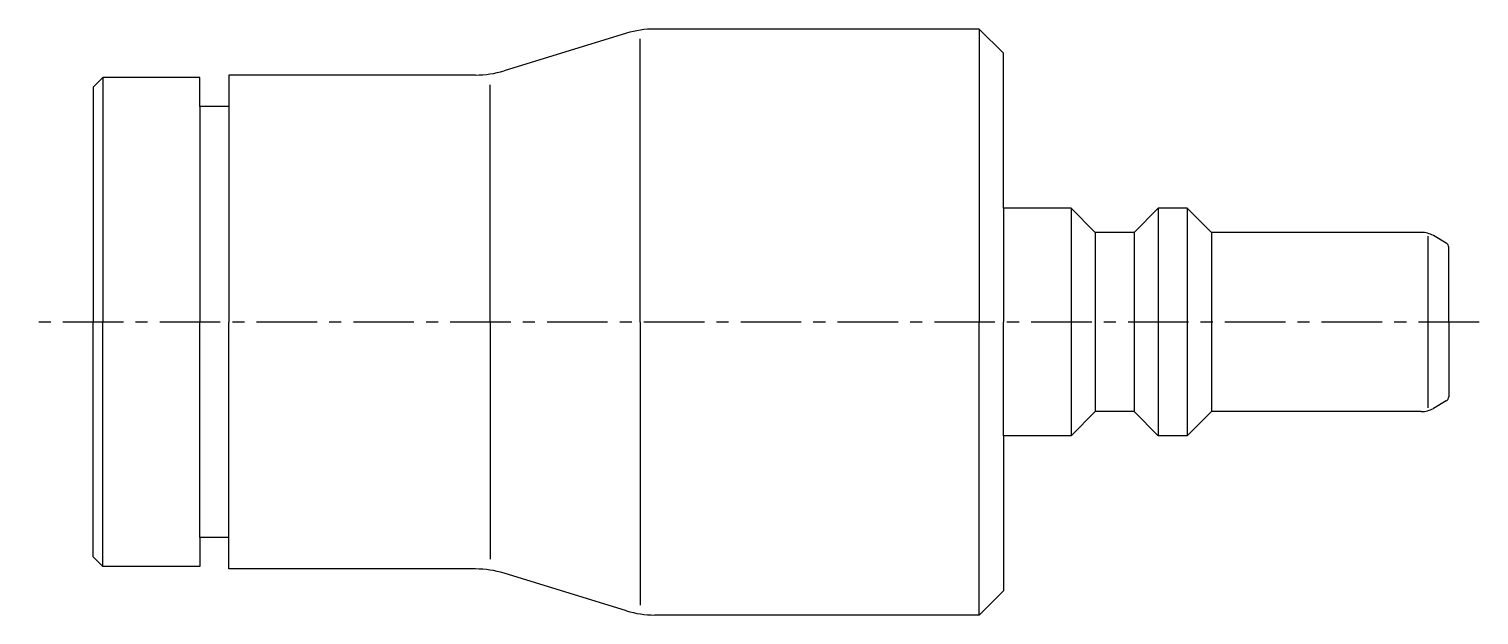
# Model space of a CAD drawing. Extents: x 10.6 to 40.6, y 191.4 to 236.4.
# Drawn here: x 10.63 to 40.58, y 224.27 to 236.37 of the extents above; entities outside this region: 2.
import ezdxf

# ---------------------------------------------------------------- set-up
doc = ezdxf.new("R2010")
doc.units = 0
doc.linetypes.add('CENTER', pattern=[2, 1.25, -0.25, 0.25, -0.25])
doc.layers.get('0').update_dxf_attribs({"linetype": 'CONTINUOUS'})
doc.layers.add('CENTER', color=1, linetype='CENTER')

msp = doc.modelspace()

# ---------------------------------------------------------------- linework, layer by layer
at = {"color": 7, "linetype": 'CONTINUOUS'}
for p, q in [((30.256, 236.365), (30.256, 230.315)), ((22.97, 236.277), (20.442, 235.503)), ((23.256, 230.315), (23.256, 236.165)), ((12.156, 235.365), (12.156, 230.315)), ((20.156, 230.315), (20.156, 235.215)), ((14.156, 234.765), (14.156, 230.315)), ((14.756, 234.765), (14.756, 230.315)), ((30.756, 232.665), (30.756, 230.315)), ((32.156, 232.665), (32.156, 227.965)), ((33.956, 232.665), (33.956, 227.965)), ((34.556, 232.665), (34.556, 227.965)), ((32.656, 232.165), (32.656, 228.465)), ((33.456, 232.165), (33.456, 228.465)), ((35.056, 232.165), (35.056, 228.465)), ((39.523, 232.091), (39.523, 228.544)), ((39.906, 231.944), (39.639, 232.098)), ((39.956, 230.315), (39.956, 231.858)), ((12.156, 225.265), (12.156, 230.315)), ((14.156, 225.865), (14.156, 230.315)), ((14.756, 225.865), (14.756, 230.315)), ((20.156, 230.315), (20.156, 225.415)), ((23.256, 230.315), (23.256, 224.465)), ((30.256, 224.265), (30.256, 230.315)), ((30.756, 227.965), (30.756, 230.315)), ((39.956, 230.315), (39.956, 228.773)), ((39.906, 228.686), (39.639, 228.532)), ((22.97, 224.353), (20.442, 225.127))]:
    msp.add_line(p, q, dxfattribs=at)
for points in [[(39.389, 232.165), (35.056, 232.165), (34.556, 232.665), (33.956, 232.665), (33.456, 232.165), (32.656, 232.165), (32.156, 232.665), (30.756, 232.665), (30.756, 235.865), (30.256, 236.365), (23.556, 236.365)], [(19.856, 235.415), (14.756, 235.415), (14.756, 234.765), (14.156, 234.765), (14.156, 235.365), (12.156, 235.365), (11.956, 235.165), (11.956, 230.315)], [(19.856, 225.215), (14.756, 225.215), (14.756, 225.865), (14.156, 225.865), (14.156, 225.265), (12.156, 225.265), (11.956, 225.465), (11.956, 230.315)], [(39.389, 228.465), (35.056, 228.465), (34.556, 227.965), (33.956, 227.965), (33.456, 228.465), (32.656, 228.465), (32.156, 227.965), (30.756, 227.965), (30.756, 224.765), (30.256, 224.265), (23.556, 224.265)]]:
    msp.add_lwpolyline(points, dxfattribs=at)
for centre, radius, start, end in [((23.556, 234.365), 2, 90, 107.0378), ((19.856, 237.415), 2, 270, 287.0377), ((39.389, 231.665), 0.5, 60, 90), ((39.856, 231.858), 0.1, 360, 60), ((39.389, 228.965), 0.5, 270, 300), ((39.856, 228.773), 0.1, 300, 360), ((19.856, 223.215), 2, 72.9623, 90), ((23.556, 226.265), 2, 252.9622, 270)]:
    msp.add_arc(centre, radius, start, end, dxfattribs=at)
at = {"layer": 'CENTER', "color": 1, "linetype": 'CENTER'}
msp.add_line((40.581, 230.315), (10.63, 230.315), dxfattribs=at)

# ---------------------------------------------------------------- texts
at = {"color": 7, "linetype": 'CONTINUOUS'}
for s, p in [('MCPCS6', (11.983, 195.619)), ('MCPCS06', (11.983, 191.453))]:
    msp.add_text(s, height=2.5, dxfattribs=at).set_placement(p)

doc.saveas('drawing.dxf')
